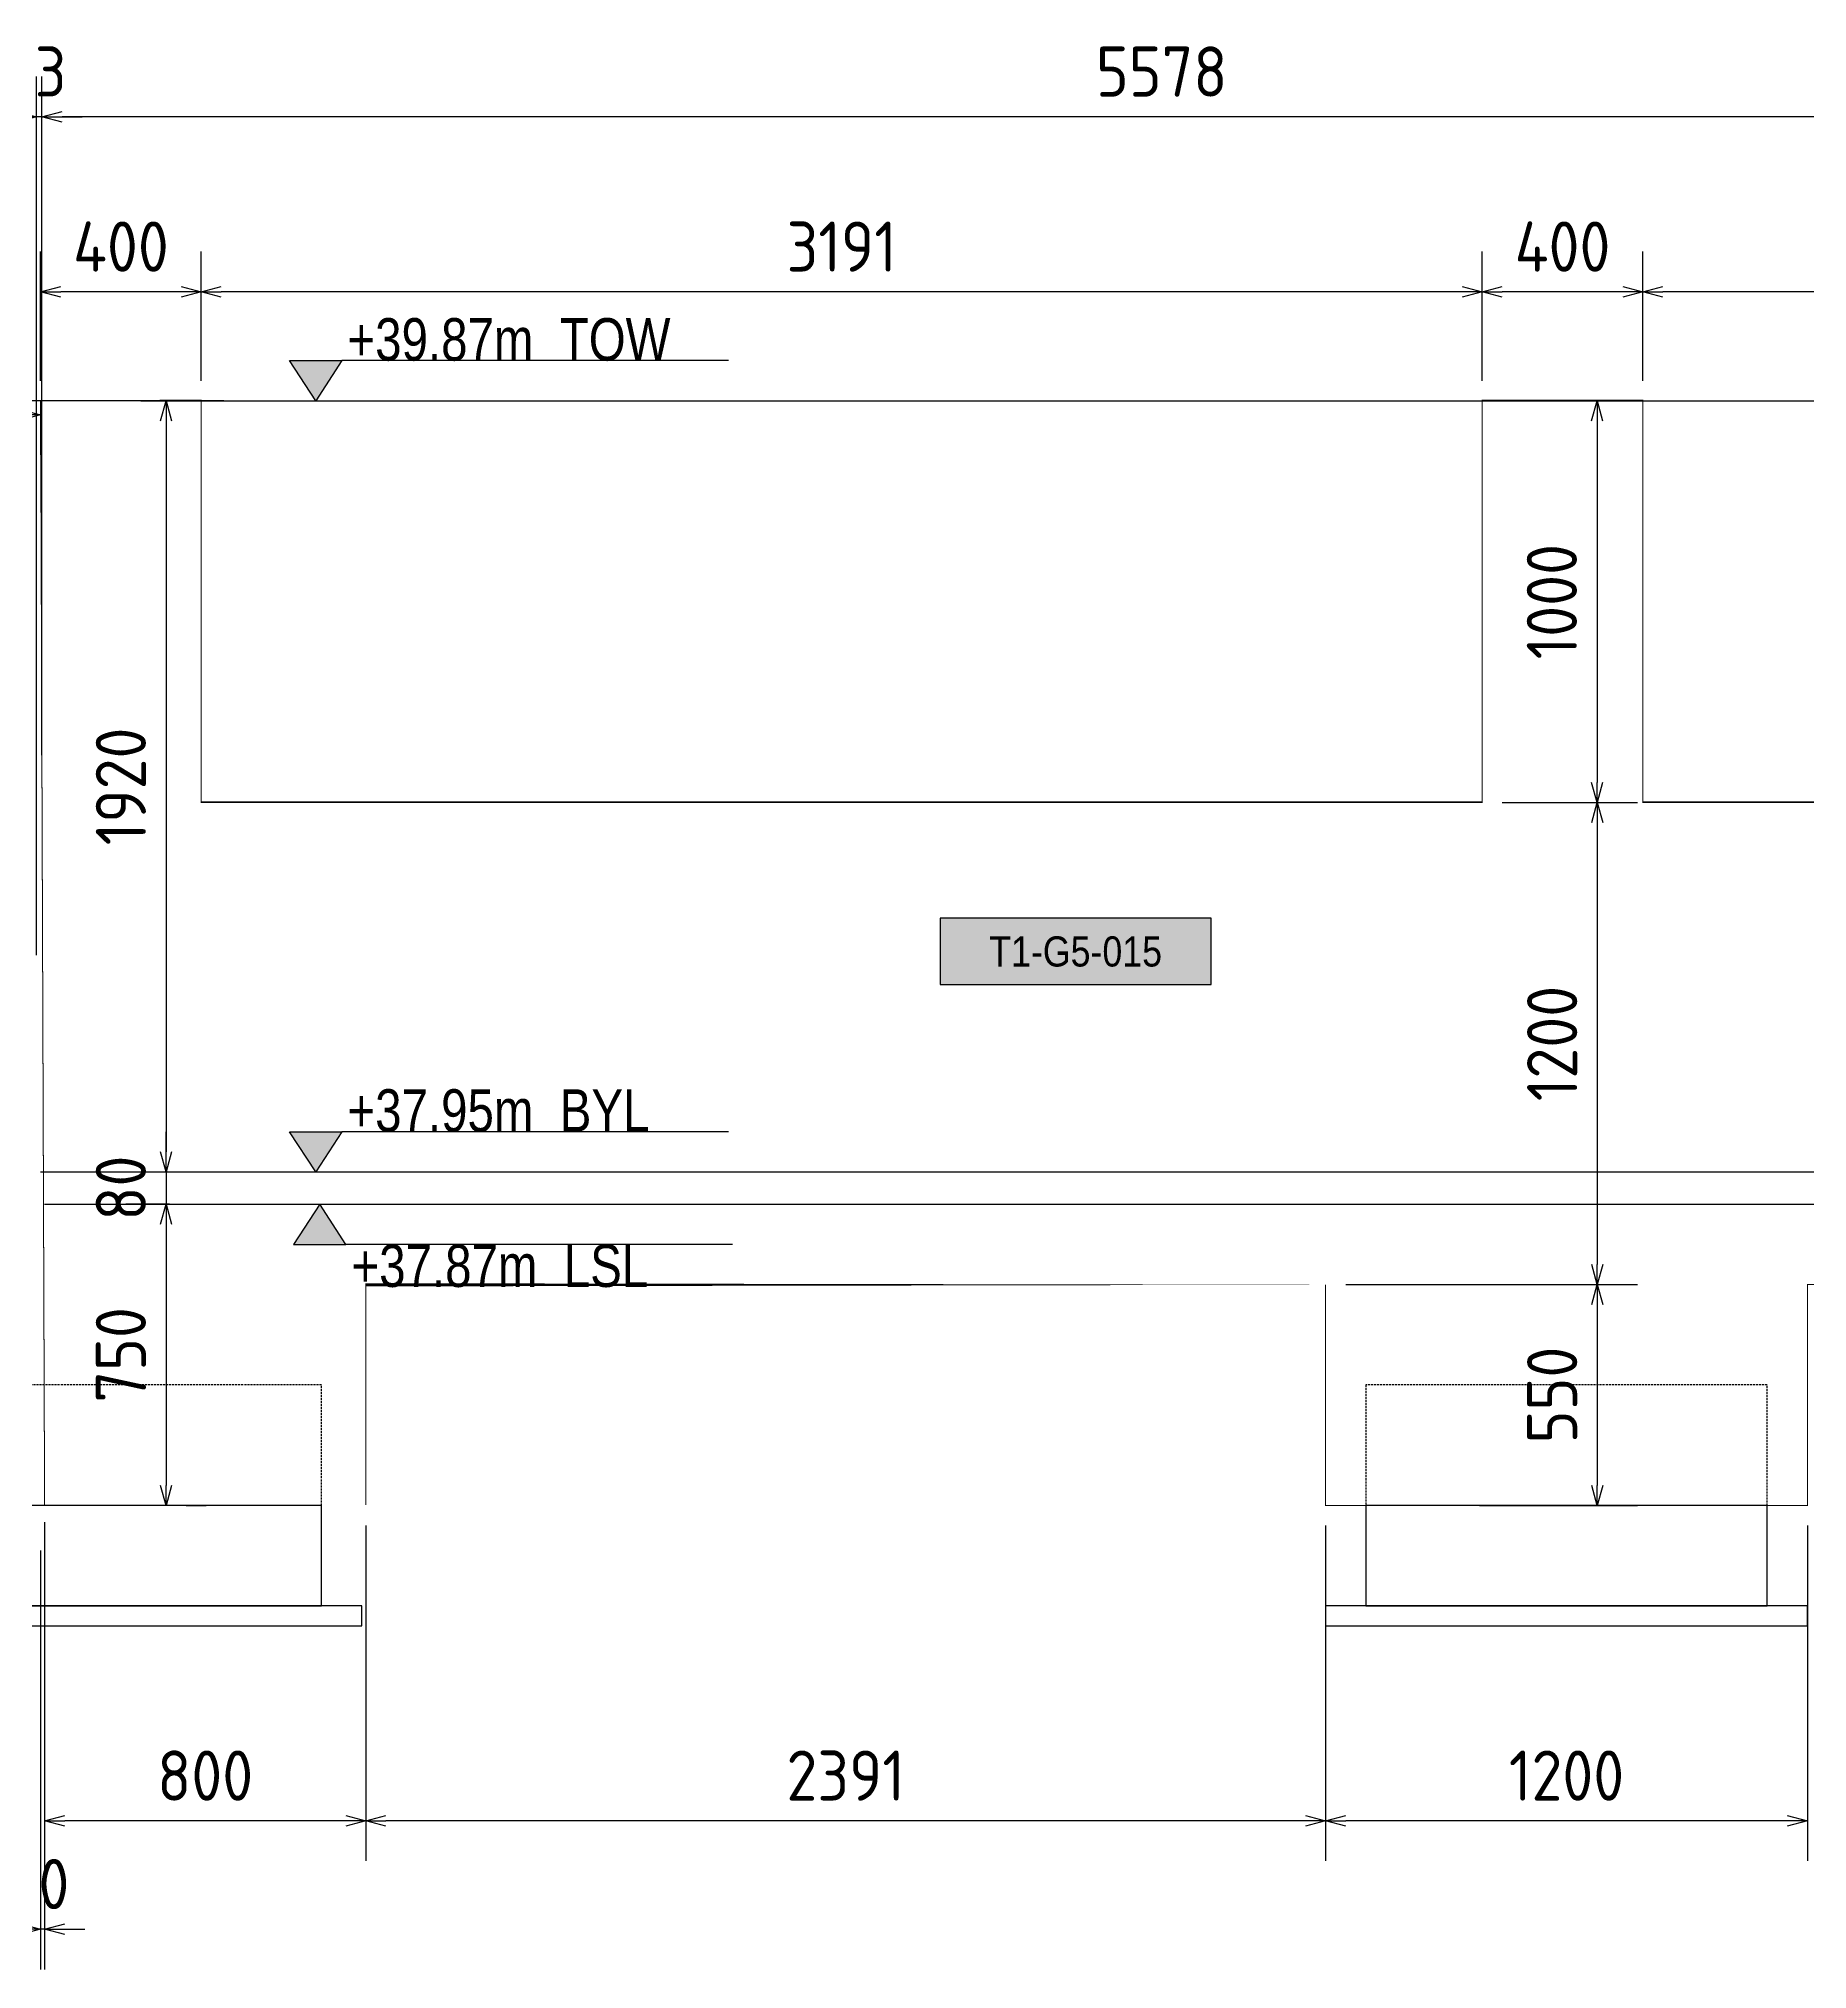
# Model space of a CAD drawing. Header units: centimetres. Extents: x -6122352 to 4157695, y -1694241 to 1947892.
# Drawn here: x 3347518 to 3351924, y 30435 to 35243 of the extents above; entities that cross this region are included whole.
import ezdxf
from ezdxf.enums import TextEntityAlignment as Align

# ---------------------------------------------------------------- set-up
doc = ezdxf.new("R2010")
doc.units = ezdxf.units.CM
doc.header["$MEASUREMENT"] = 0
doc.header["$PDMODE"] = 66
doc.header["$PDSIZE"] = 100
doc.linetypes.add('23585-XR-AR-END-SETTING OUT PLAN$0$HIDDEN', pattern=[0.375, 0.25, -0.125])
doc.linetypes.add('DASHED2', pattern=[0.375, 0.25, -0.125])
for name, color, linetype in [('0-T1-NEW', 7, 'Continuous'), ('00-MI-DIM', 7, 'Continuous'), ('@MI-TYPE-01', 30, 'Continuous'), ('@MI-TYPE-02', 6, 'Continuous'), ('JML-Dimension', 1, 'Continuous'), ('PANEL-TAGS', 7, 'Continuous'), ('SECTION', 130, 'Continuous')]:
    doc.layers.add(name, color=color, linetype=linetype)
doc.styles.add('PANELTAG_STYLE', font='arial.ttf')
doc.styles.add('Schueco-BEMSTIL', font='isocpeur.ttf', dxfattribs={"width": 0.9})
doc.styles.add('txt-Pisa-std', font='arial.ttf', dxfattribs={"width": 0.8})
doc.dimstyles.new('MI- JWC-TXT-2.5 MM', dxfattribs={"dimscale": 1.5, "dimtxt": 2.5, "dimasz": 1, "dimexe": 2, "dimexo": 1, "dimgap": 1, "dimtad": 1, "dimdec": 0, "dimdsep": 46, "dimtxsty": 'Schueco-BEMSTIL', "dimblk": 'OPEN30', "dimcen": 0, "dimdle": 2, "dimclrd": 140, "dimclre": 8, "dimclrt": 40, "dimadec": 0, "dimazin": 2, "dimtfac": 1, "dimtdec": 0, "dimtix": 1, "dimtmove": 2, "dimatfit": 3, "dimldrblk": 'OPEN', "dimfxl": 2, "dimlwd": -1, "dimlwe": -1, "dimarcsym": 0})

# ---------------------------------------------------------------- blocks, each defined once
blk = doc.blocks.new('_Open30')
at = {"color": 0, "linetype": 'ByBlock', "lineweight": -2}
for p, q in [((-1, 0.26794919), (0, 0)), ((0, 0), (-1, -0.26794919)), ((0, 0), (-1, 0))]:
    blk.add_line(p, q, dxfattribs=at)
blk = doc.blocks.new('*D2716')
at = {"layer": '00-MI-DIM', "color": 8, "transparency": 16777216}
for p, q in [((3351513.931371414, 34390.94210482988), (3351513.931371414, 34712.5677572122)), ((3354705.336431882, 34390.94210773789), (3354705.336431882, 34712.5677572122))]:
    blk.add_line(p, q, dxfattribs=at)
at = {"layer": '00-MI-DIM', "color": 140, "transparency": 16777216}
blk.add_line((3354655.336431882, 34612.5677572122), (3351563.931371414, 34612.5677572122), dxfattribs=at)
at = {"layer": 'Defpoints', "color": 0, "transparency": 16777216}
for p in [(3351513.931371414, 34612.5677572122), (3351513.931371414, 34340.94210482988), (3354705.336431882, 34340.94210773789)]:
    blk.add_point(p, dxfattribs=at)
at = {"layer": '00-MI-DIM', "color": 140, "transparency": 16777216, "xscale": 50, "yscale": 50, "zscale": 50, "rotation": 180}
blk.add_blockref('_Open30', (3351513.931371414, 34612.5677572122), dxfattribs=at)
at = {"layer": '00-MI-DIM', "color": 140, "transparency": 16777216, "xscale": 50, "yscale": 50, "zscale": 50}
blk.add_blockref('_Open30', (3354705.336431882, 34612.5677572122), dxfattribs=at)
at = {"layer": '00-MI-DIM', "color": 40, "transparency": 16777216, "insert": (3353109.633901648, 34725.0677572122), "char_height": 125, "attachment_point": 5, "style": 'Schueco-BEMSTIL'}
blk.add_mtext('3191', dxfattribs=at)
blk = doc.blocks.new('_Open')
at = {"color": 0, "linetype": 'ByBlock', "lineweight": -2}
for p, q in [((-1, 0.1666666666666667), (0, 0)), ((-1, -0.1666666666666667), (0, 0)), ((0, 0), (-1, 0))]:
    blk.add_line(p, q, dxfattribs=at)
blk = doc.blocks.new('*D2717')
at = {"layer": '00-MI-DIM', "color": 8, "transparency": 16777216}
for p, q in [((3351113.931371425, 34390.94210478047), (3351113.931371425, 34712.5677572122)), ((3351513.931371414, 34390.94210482988), (3351513.931371414, 34712.5677572122))]:
    blk.add_line(p, q, dxfattribs=at)
at = {"layer": '00-MI-DIM', "color": 140, "transparency": 16777216}
blk.add_line((3351463.931371414, 34612.5677572122), (3351163.931371425, 34612.5677572122), dxfattribs=at)
at = {"layer": 'Defpoints', "color": 0, "transparency": 16777216}
for p in [(3351113.931371425, 34612.5677572122), (3351113.931371425, 34340.94210478047), (3351513.931371414, 34340.94210482988)]:
    blk.add_point(p, dxfattribs=at)
at = {"layer": '00-MI-DIM', "color": 140, "transparency": 16777216, "xscale": 50, "yscale": 50, "zscale": 50, "rotation": 180}
blk.add_blockref('_Open30', (3351113.931371425, 34612.5677572122), dxfattribs=at)
at = {"layer": '00-MI-DIM', "color": 140, "transparency": 16777216, "xscale": 50, "yscale": 50, "zscale": 50}
blk.add_blockref('_Open30', (3351513.931371414, 34612.5677572122), dxfattribs=at)
at = {"layer": '00-MI-DIM', "color": 40, "transparency": 16777216, "insert": (3351313.93137142, 34725.0677572122), "char_height": 125, "attachment_point": 5, "style": 'Schueco-BEMSTIL'}
blk.add_mtext('400', dxfattribs=at)
blk = doc.blocks.new('*D2718')
at = {"layer": '00-MI-DIM', "color": 8, "transparency": 16777216}
for p, q in [((3347922.897411401, 34390.94210478047), (3347922.897411401, 34712.5677572122)), ((3351113.931371425, 34390.94210478047), (3351113.931371425, 34712.5677572122))]:
    blk.add_line(p, q, dxfattribs=at)
at = {"layer": '00-MI-DIM', "color": 140, "transparency": 16777216}
blk.add_line((3351063.931371425, 34612.5677572122), (3347972.897411401, 34612.5677572122), dxfattribs=at)
at = {"layer": 'Defpoints', "color": 0, "transparency": 16777216}
for p in [(3347922.897411401, 34612.5677572122), (3347922.897411401, 34340.94210478047), (3351113.931371425, 34340.94210478047)]:
    blk.add_point(p, dxfattribs=at)
at = {"layer": '00-MI-DIM', "color": 140, "transparency": 16777216, "xscale": 50, "yscale": 50, "zscale": 50, "rotation": 180}
blk.add_blockref('_Open30', (3347922.897411401, 34612.5677572122), dxfattribs=at)
at = {"layer": '00-MI-DIM', "color": 140, "transparency": 16777216, "xscale": 50, "yscale": 50, "zscale": 50}
blk.add_blockref('_Open30', (3351113.931371425, 34612.5677572122), dxfattribs=at)
at = {"layer": '00-MI-DIM', "color": 40, "transparency": 16777216, "insert": (3349518.414391413, 34725.0677572122), "char_height": 125, "attachment_point": 5, "style": 'Schueco-BEMSTIL'}
blk.add_mtext('3191', dxfattribs=at)
blk = doc.blocks.new('*D2719')
at = {"layer": '00-MI-DIM', "color": 8, "transparency": 16777216}
for p, q in [((3347522.897411326, 34390.94210428092), (3347522.897411326, 34712.5677572122)), ((3347922.897411401, 34390.94210478047), (3347922.897411401, 34712.5677572122))]:
    blk.add_line(p, q, dxfattribs=at)
at = {"layer": '00-MI-DIM', "color": 140, "transparency": 16777216}
blk.add_line((3347872.897411401, 34612.5677572122), (3347572.897411326, 34612.5677572122), dxfattribs=at)
at = {"layer": 'Defpoints', "color": 0, "transparency": 16777216}
for p in [(3347522.897411326, 34612.5677572122), (3347522.897411326, 34340.94210428092), (3347922.897411401, 34340.94210478047)]:
    blk.add_point(p, dxfattribs=at)
at = {"layer": '00-MI-DIM', "color": 140, "transparency": 16777216, "xscale": 50, "yscale": 50, "zscale": 50, "rotation": 180}
blk.add_blockref('_Open30', (3347522.897411326, 34612.5677572122), dxfattribs=at)
at = {"layer": '00-MI-DIM', "color": 140, "transparency": 16777216, "xscale": 50, "yscale": 50, "zscale": 50}
blk.add_blockref('_Open30', (3347922.897411401, 34612.5677572122), dxfattribs=at)
at = {"layer": '00-MI-DIM', "color": 40, "transparency": 16777216, "insert": (3347722.897411364, 34725.0677572122), "char_height": 125, "attachment_point": 5, "style": 'Schueco-BEMSTIL'}
blk.add_mtext('400', dxfattribs=at)
blk = doc.blocks.new('*D2720')
at = {"layer": '00-MI-DIM', "color": 8, "transparency": 16777216}
for p, q in [((3344331.773294657, 33960.94210921971), (3344331.773294657, 34406.44404300235)), ((3347522.897411326, 34290.94210428092), (3347522.897411326, 34206.44404300235))]:
    blk.add_line(p, q, dxfattribs=at)
at = {"layer": '00-MI-DIM', "color": 140, "transparency": 16777216}
blk.add_line((3347472.897411326, 34306.44404300235), (3344381.773294657, 34306.44404300235), dxfattribs=at)
at = {"layer": 'Defpoints', "color": 0, "transparency": 16777216}
for p in [(3347522.897411326, 34340.94210428092), (3344331.773294657, 34306.44404300235), (3344331.773294657, 33910.94210921971)]:
    blk.add_point(p, dxfattribs=at)
at = {"layer": '00-MI-DIM', "color": 140, "transparency": 16777216, "xscale": 50, "yscale": 50, "zscale": 50, "rotation": 180}
blk.add_blockref('_Open30', (3344331.773294657, 34306.44404300235), dxfattribs=at)
at = {"layer": '00-MI-DIM', "color": 140, "transparency": 16777216, "xscale": 50, "yscale": 50, "zscale": 50}
blk.add_blockref('_Open30', (3347522.897411326, 34306.44404300235), dxfattribs=at)
at = {"layer": '00-MI-DIM', "color": 40, "transparency": 16777216, "insert": (3345944.835352855, 34418.94404300235), "char_height": 125, "attachment_point": 5, "style": 'Schueco-BEMSTIL'}
blk.add_mtext('3191', dxfattribs=at)
blk = doc.blocks.new('*D2694')
at = {"layer": '00-MI-DIM', "color": 8, "transparency": 16777216}
for p, q in [((3347526.2794832, 33458.75470939372), (3347526.2794832, 35148.41400894895)), ((3353104.633901571, 33390.94210513512), (3353104.633901571, 35148.41400894895))]:
    blk.add_line(p, q, dxfattribs=at)
at = {"layer": '00-MI-DIM', "color": 140, "transparency": 16777216}
blk.add_line((3353054.633901571, 35048.41400894895), (3347576.2794832, 35048.41400894895), dxfattribs=at)
at = {"layer": 'Defpoints', "color": 0, "transparency": 16777216}
for p in [(3347526.2794832, 35048.41400894895), (3347526.2794832, 33408.75470939372), (3353104.633901571, 33340.94210513512)]:
    blk.add_point(p, dxfattribs=at)
at = {"layer": '00-MI-DIM', "color": 140, "transparency": 16777216, "xscale": 50, "yscale": 50, "zscale": 50, "rotation": 180}
blk.add_blockref('_Open30', (3347526.2794832, 35048.41400894895), dxfattribs=at)
at = {"layer": '00-MI-DIM', "color": 140, "transparency": 16777216, "xscale": 50, "yscale": 50, "zscale": 50}
blk.add_blockref('_Open30', (3353104.633901571, 35048.41400894895), dxfattribs=at)
at = {"layer": '00-MI-DIM', "color": 40, "transparency": 16777216, "insert": (3350315.456692386, 35160.91400894895), "char_height": 125, "attachment_point": 5, "style": 'Schueco-BEMSTIL'}
blk.add_mtext('5578', dxfattribs=at)
blk = doc.blocks.new('*D2695')
at = {"layer": '00-MI-DIM', "color": 8, "transparency": 16777216}
for p, q in [((3347512.897411644, 32960.94210982245), (3347512.897411644, 35148.41400894802)), ((3347526.2794832, 33458.75470939372), (3347526.2794832, 35148.41400894802))]:
    blk.add_line(p, q, dxfattribs=at)
at = {"layer": '00-MI-DIM', "color": 140, "transparency": 16777216}
for p, q in [((3347462.897411644, 35048.41400894802), (3347412.897411644, 35048.41400894802)), ((3347526.2794832, 35048.41400894802), (3347512.897411644, 35048.41400894802)), ((3347576.2794832, 35048.41400894802), (3347626.2794832, 35048.41400894802))]:
    blk.add_line(p, q, dxfattribs=at)
at = {"layer": 'Defpoints', "color": 0, "transparency": 16777216}
for p in [(3347512.897411644, 35048.41400894802), (3347526.2794832, 33408.75470939372), (3347512.897411644, 32910.94210982245)]:
    blk.add_point(p, dxfattribs=at)
at = {"layer": '00-MI-DIM', "color": 140, "transparency": 16777216, "xscale": 50, "yscale": 50, "zscale": 50}
blk.add_blockref('_Open30', (3347512.897411644, 35048.41400894802), dxfattribs=at)
at = {"layer": '00-MI-DIM', "color": 140, "transparency": 16777216, "xscale": 50, "yscale": 50, "zscale": 50, "rotation": 180}
blk.add_blockref('_Open30', (3347526.2794832, 35048.41400894802), dxfattribs=at)
at = {"layer": '00-MI-DIM', "color": 40, "transparency": 16777216, "insert": (3347519.588447422, 35160.91400894802), "char_height": 125, "attachment_point": 5, "style": 'Schueco-BEMSTIL'}
blk.add_mtext('13', dxfattribs=at)
blk = doc.blocks.new('*D2735')
at = {"layer": '00-MI-DIM', "color": 8, "transparency": 16777216}
for p, q in [((3350723.909784551, 31540.63065382599), (3350723.909784551, 30705.44262883194)), ((3351923.909784548, 31540.63065382599), (3351923.909784548, 30705.44262883194))]:
    blk.add_line(p, q, dxfattribs=at)
at = {"layer": '00-MI-DIM', "color": 140, "transparency": 16777216}
blk.add_line((3351873.909784548, 30805.44262883194), (3350773.909784551, 30805.44262883194), dxfattribs=at)
at = {"layer": 'Defpoints', "color": 0, "transparency": 16777216}
for p in [(3350723.909784551, 31590.63065382599), (3351923.909784548, 31590.63065382599), (3350723.909784551, 30805.44262883194)]:
    blk.add_point(p, dxfattribs=at)
at = {"layer": '00-MI-DIM', "color": 140, "transparency": 16777216, "xscale": 50, "yscale": 50, "zscale": 50, "rotation": 180}
blk.add_blockref('_Open30', (3350723.909784551, 30805.44262883194), dxfattribs=at)
at = {"layer": '00-MI-DIM', "color": 140, "transparency": 16777216, "xscale": 50, "yscale": 50, "zscale": 50}
blk.add_blockref('_Open30', (3351923.909784548, 30805.44262883194), dxfattribs=at)
at = {"layer": '00-MI-DIM', "color": 40, "transparency": 16777216, "insert": (3351323.909784549, 30917.94262883194), "char_height": 125, "attachment_point": 5, "style": 'Schueco-BEMSTIL'}
blk.add_mtext('1200', dxfattribs=at)
blk = doc.blocks.new('*D2736')
at = {"layer": '00-MI-DIM', "color": 8, "transparency": 16777216}
for p, q in [((3348332.875824475, 31540.63065382599), (3348332.875824475, 30705.44262883194)), ((3350723.909784551, 31540.63065382599), (3350723.909784551, 30705.44262883194))]:
    blk.add_line(p, q, dxfattribs=at)
at = {"layer": '00-MI-DIM', "color": 140, "transparency": 16777216}
blk.add_line((3350673.909784551, 30805.44262883194), (3348382.875824475, 30805.44262883194), dxfattribs=at)
at = {"layer": 'Defpoints', "color": 0, "transparency": 16777216}
for p in [(3348332.875824475, 31590.63065382599), (3350723.909784551, 31590.63065382599), (3348332.875824475, 30805.44262883194)]:
    blk.add_point(p, dxfattribs=at)
at = {"layer": '00-MI-DIM', "color": 140, "transparency": 16777216, "xscale": 50, "yscale": 50, "zscale": 50, "rotation": 180}
blk.add_blockref('_Open30', (3348332.875824475, 30805.44262883194), dxfattribs=at)
at = {"layer": '00-MI-DIM', "color": 140, "transparency": 16777216, "xscale": 50, "yscale": 50, "zscale": 50}
blk.add_blockref('_Open30', (3350723.909784551, 30805.44262883194), dxfattribs=at)
at = {"layer": '00-MI-DIM', "color": 40, "transparency": 16777216, "insert": (3349528.392804513, 30917.94262883194), "char_height": 125, "attachment_point": 5, "style": 'Schueco-BEMSTIL'}
blk.add_mtext('2391', dxfattribs=at)
blk = doc.blocks.new('*D2737')
at = {"layer": '00-MI-DIM', "color": 8, "transparency": 16777216}
for p, q in [((3347532.875824519, 31548.63064888432), (3347532.875824519, 30705.44262883194)), ((3348332.875824475, 31540.63065382599), (3348332.875824475, 30705.44262883194))]:
    blk.add_line(p, q, dxfattribs=at)
at = {"layer": '00-MI-DIM', "color": 140, "transparency": 16777216}
blk.add_line((3348282.875824475, 30805.44262883194), (3347582.875824519, 30805.44262883194), dxfattribs=at)
at = {"layer": 'Defpoints', "color": 0, "transparency": 16777216}
for p in [(3347532.875824519, 31598.63064888432), (3348332.875824475, 31590.63065382599), (3347532.875824519, 30805.44262883194)]:
    blk.add_point(p, dxfattribs=at)
at = {"layer": '00-MI-DIM', "color": 140, "transparency": 16777216, "xscale": 50, "yscale": 50, "zscale": 50, "rotation": 180}
blk.add_blockref('_Open30', (3347532.875824519, 30805.44262883194), dxfattribs=at)
at = {"layer": '00-MI-DIM', "color": 140, "transparency": 16777216, "xscale": 50, "yscale": 50, "zscale": 50}
blk.add_blockref('_Open30', (3348332.875824475, 30805.44262883194), dxfattribs=at)
at = {"layer": '00-MI-DIM', "color": 40, "transparency": 16777216, "insert": (3347932.875824497, 30917.94262883194), "char_height": 125, "attachment_point": 5, "style": 'Schueco-BEMSTIL'}
blk.add_mtext('800', dxfattribs=at)
blk = doc.blocks.new('*D2738')
at = {"layer": '00-MI-DIM', "color": 8, "transparency": 16777216}
for p, q in [((3347522.875824671, 31478.63065137485), (3347522.875824671, 30435.44262883194)), ((3347532.875824519, 31268.63065223939), (3347532.875824519, 30435.44262883194))]:
    blk.add_line(p, q, dxfattribs=at)
at = {"layer": '00-MI-DIM', "color": 140, "transparency": 16777216}
for p, q in [((3347472.875824671, 30535.44262883194), (3347422.875824671, 30535.44262883194)), ((3347532.875824519, 30535.44262883194), (3347522.875824671, 30535.44262883194)), ((3347582.875824519, 30535.44262883194), (3347632.875824519, 30535.44262883194))]:
    blk.add_line(p, q, dxfattribs=at)
at = {"layer": 'Defpoints', "color": 0, "transparency": 16777216}
for p in [(3347522.875824671, 31528.63065137485), (3347532.875824519, 31318.63065223939), (3347522.875824671, 30535.44262883194)]:
    blk.add_point(p, dxfattribs=at)
at = {"layer": '00-MI-DIM', "color": 140, "transparency": 16777216, "xscale": 50, "yscale": 50, "zscale": 50}
blk.add_blockref('_Open30', (3347522.875824671, 30535.44262883194), dxfattribs=at)
at = {"layer": '00-MI-DIM', "color": 140, "transparency": 16777216, "xscale": 50, "yscale": 50, "zscale": 50, "rotation": 180}
blk.add_blockref('_Open30', (3347532.875824519, 30535.44262883194), dxfattribs=at)
at = {"layer": '00-MI-DIM', "color": 40, "transparency": 16777216, "insert": (3347527.875824595, 30647.94262883194), "char_height": 125, "attachment_point": 5, "style": 'Schueco-BEMSTIL'}
blk.add_mtext('10', dxfattribs=at)
blk = doc.blocks.new('*D2678')
at = {"layer": '00-MI-DIM', "color": 8, "transparency": 16777216}
for p, q in [((3351280.006693186, 34340.94210479482), (3351499.915176195, 34340.94210479482)), ((3351163.931371546, 33340.94210475818), (3351499.915176195, 33340.94210475818))]:
    blk.add_line(p, q, dxfattribs=at)
at = {"layer": '00-MI-DIM', "color": 140, "transparency": 16777216}
blk.add_line((3351399.915176195, 34290.94210479482), (3351399.915176195, 33390.94210475818), dxfattribs=at)
at = {"layer": 'Defpoints', "color": 0, "transparency": 16777216}
for p in [(3351230.006693186, 34340.94210479482), (3351113.931371546, 33340.94210475818), (3351399.915176195, 33340.94210475818)]:
    blk.add_point(p, dxfattribs=at)
at = {"layer": '00-MI-DIM', "color": 140, "transparency": 16777216, "xscale": 50, "yscale": 50, "zscale": 50}
for p, rotation in [((3351399.915176195, 34340.94210479482), 90), ((3351399.915176195, 33340.94210475818), 270)]:
    blk.add_blockref('_Open30', p, dxfattribs=dict(at, rotation=rotation))
at = {"layer": '00-MI-DIM', "color": 40, "transparency": 16777216, "insert": (3351287.415176194, 33840.94210477555), "char_height": 125, "attachment_point": 5, "rotation": 90, "style": 'Schueco-BEMSTIL'}
blk.add_mtext('1000', dxfattribs=at)
blk = doc.blocks.new('*D2679')
at = {"layer": '00-MI-DIM', "color": 8, "transparency": 16777216}
for p, q in [((3351163.931371546, 33340.94210475818), (3351500.583603093, 33340.94210475818)), ((3350773.909784478, 32140.630653826), (3351500.583603093, 32140.630653826))]:
    blk.add_line(p, q, dxfattribs=at)
at = {"layer": '00-MI-DIM', "color": 140, "transparency": 16777216}
blk.add_line((3351400.583603093, 33290.94210475818), (3351400.583603093, 32190.630653826), dxfattribs=at)
at = {"layer": 'Defpoints', "color": 0, "transparency": 16777216}
for p in [(3351113.931371546, 33340.94210475818), (3350723.909784478, 32140.630653826), (3351400.583603093, 32140.630653826)]:
    blk.add_point(p, dxfattribs=at)
at = {"layer": '00-MI-DIM', "color": 140, "transparency": 16777216, "xscale": 50, "yscale": 50, "zscale": 50}
for p, rotation in [((3351400.583603093, 33340.94210475818), 90), ((3351400.583603093, 32140.630653826), 270)]:
    blk.add_blockref('_Open30', p, dxfattribs=dict(at, rotation=rotation))
at = {"layer": '00-MI-DIM', "color": 40, "transparency": 16777216, "insert": (3351288.083603092, 32740.78637929114), "char_height": 125, "attachment_point": 5, "rotation": 90, "style": 'Schueco-BEMSTIL'}
blk.add_mtext('1200', dxfattribs=at)
blk = doc.blocks.new('*D2680')
at = {"layer": '00-MI-DIM', "color": 8, "transparency": 16777216}
for p, q in [((3350773.909784478, 32140.630653826), (3351500.583603095, 32140.630653826)), ((3351106.788298673, 31590.630653826), (3351500.583603095, 31590.630653826))]:
    blk.add_line(p, q, dxfattribs=at)
at = {"layer": '00-MI-DIM', "color": 140, "transparency": 16777216}
blk.add_line((3351400.583603095, 32090.630653826), (3351400.583603095, 31640.630653826), dxfattribs=at)
at = {"layer": 'Defpoints', "color": 0, "transparency": 16777216}
for p in [(3350723.909784478, 32140.630653826), (3351056.788298673, 31590.630653826), (3351400.583603095, 31590.630653826)]:
    blk.add_point(p, dxfattribs=at)
at = {"layer": '00-MI-DIM', "color": 140, "transparency": 16777216, "xscale": 50, "yscale": 50, "zscale": 50}
for p, rotation in [((3351400.583603095, 32140.630653826), 90), ((3351400.583603095, 31590.630653826), 270)]:
    blk.add_blockref('_Open30', p, dxfattribs=dict(at, rotation=rotation))
at = {"layer": '00-MI-DIM', "color": 40, "transparency": 16777216, "insert": (3351288.083603094, 31865.63065382505), "char_height": 125, "attachment_point": 5, "rotation": 90, "style": 'Schueco-BEMSTIL'}
blk.add_mtext('550', dxfattribs=at)
blk = doc.blocks.new('T1-FOOTING ELEVATION')
at = {"color": 9}
blk.add_lwpolyline([(-600, -250), (600, -250), (600, -300), (-600, -300)], close=True, dxfattribs=at)
at = {"layer": '@MI-TYPE-01', "color": 114, "linetype": '23585-XR-AR-END-SETTING OUT PLAN$0$HIDDEN', "ltscale": 20, "true_color": 0x139b48}
blk.add_lwpolyline([(-500, 0), (-500, 300), (500, 300), (500, 0)], dxfattribs=at)
at = {"layer": '@MI-TYPE-01', "color": 114, "true_color": 0x139b48}
blk.add_lwpolyline([(-500, 0), (500, 0), (500, -250), (-500, -250)], close=True, dxfattribs=at)
blk = doc.blocks.new('*U1106')
at = {"layer": 'JML-Dimension'}
h = blk.add_hatch(color=10, dxfattribs=at)
h.dxf.hatch_style = 1
h.paths.add_polyline_path([(0, 0), (-1.536000000000001, 2.370060967168342), (1.536000000000001, 2.370060967168342)])
blk.add_line((24.30826820831656, 2.370060967168342), (1.536000000000001, 2.370060967168342), dxfattribs=at)
blk.add_lwpolyline([(0, 0), (-1.536000000000001, 2.370060967168342), (1.536000000000001, 2.370060967168342), (0, 0)], dxfattribs=at)
at = {"color": 5, "style": 'txt-Pisa-std', "width": 0.8}
blk.add_attdef('+0.0', text='', height=2.5, dxfattribs=at).set_placement((1.870588582061714, 2.370060967168342), align=Align.BOTTOM_LEFT)
blk = doc.blocks.new('*D2747')
at = {"layer": '@MI-TYPE-02', "color": 8, "transparency": 16777216}
for p, q in [((3347979.411309849, 34340.94210921972), (3346943.666373919, 34340.94210921972)), ((3347300.818784026, 33910.94210921972), (3346943.666373919, 33910.94210921972))]:
    blk.add_line(p, q, dxfattribs=at)
at = {"layer": '@MI-TYPE-02', "color": 140, "transparency": 16777216}
blk.add_line((3347043.666373919, 33960.94210921972), (3347043.666373919, 34290.94210921972), dxfattribs=at)
at = {"layer": 'Defpoints', "color": 0, "transparency": 16777216}
for p in [(3347043.666373919, 34340.94210921972), (3348029.411309849, 34340.94210921972), (3347350.818784026, 33910.94210921972)]:
    blk.add_point(p, dxfattribs=at)
at = {"layer": '@MI-TYPE-02', "color": 140, "transparency": 16777216, "xscale": 50, "yscale": 50, "zscale": 50}
for p, rotation in [((3347043.666373919, 34340.94210921972), 90), ((3347043.666373919, 33910.94210921972), 270)]:
    blk.add_blockref('_Open30', p, dxfattribs=dict(at, rotation=rotation))
at = {"layer": '@MI-TYPE-02', "color": 40, "transparency": 16777216, "insert": (3346931.166373918, 34125.94210921877), "char_height": 125, "attachment_point": 5, "rotation": 90, "style": 'Schueco-BEMSTIL'}
blk.add_mtext('430', dxfattribs=at)
blk = doc.blocks.new('*D2748')
at = {"layer": '@MI-TYPE-02', "color": 8, "transparency": 16777216}
for p, q in [((3347772.897411366, 34340.94210432984), (3347935.352627383, 34340.94210432984)), ((3347772.897411366, 32420.94210921972), (3347935.352627383, 32420.94210921972))]:
    blk.add_line(p, q, dxfattribs=at)
at = {"layer": '@MI-TYPE-02', "color": 140, "transparency": 16777216}
blk.add_line((3347835.352627383, 34290.94210432984), (3347835.352627383, 32470.94210921972), dxfattribs=at)
at = {"layer": 'Defpoints', "color": 0, "transparency": 16777216}
for p in [(3347722.897411366, 34340.94210432984), (3347722.897411366, 32420.94210921972), (3347835.352627383, 32420.94210921972)]:
    blk.add_point(p, dxfattribs=at)
at = {"layer": '@MI-TYPE-02', "color": 140, "transparency": 16777216, "xscale": 50, "yscale": 50, "zscale": 50}
for p, rotation in [((3347835.352627383, 34340.94210432984), 90), ((3347835.352627383, 32420.94210921972), 270)]:
    blk.add_blockref('_Open30', p, dxfattribs=dict(at, rotation=rotation))
at = {"layer": '@MI-TYPE-02', "color": 40, "transparency": 16777216, "insert": (3347722.852627382, 33380.94210677383), "char_height": 125, "attachment_point": 5, "rotation": 90, "style": 'Schueco-BEMSTIL'}
blk.add_mtext('1920', dxfattribs=at)
blk = doc.blocks.new('*D2749')
at = {"layer": '@MI-TYPE-02', "color": 140, "transparency": 16777216}
for p, q in [((3347835.352627385, 32470.94210921972), (3347835.352627385, 32520.94210921972)), ((3347835.352627385, 32420.94210921972), (3347835.352627385, 32340.630653826)), ((3347835.352627385, 32290.630653826), (3347835.352627385, 32240.630653826))]:
    blk.add_line(p, q, dxfattribs=at)
at = {"layer": '@MI-TYPE-02', "color": 8, "transparency": 16777216}
for p, q in [((3347772.897411366, 32420.94210921972), (3347935.352627385, 32420.94210921972)), ((3347843.628412952, 32340.630653826), (3347735.352627385, 32340.630653826))]:
    blk.add_line(p, q, dxfattribs=at)
at = {"layer": 'Defpoints', "color": 0, "transparency": 16777216}
for p in [(3347722.897411366, 32420.94210921972), (3347835.352627385, 32340.630653826), (3347893.628412952, 32340.630653826)]:
    blk.add_point(p, dxfattribs=at)
at = {"layer": '@MI-TYPE-02', "color": 140, "transparency": 16777216, "xscale": 50, "yscale": 50, "zscale": 50}
for p, rotation in [((3347835.352627385, 32420.94210921972), 270), ((3347835.352627385, 32340.630653826), 90)]:
    blk.add_blockref('_Open30', p, dxfattribs=dict(at, rotation=rotation))
at = {"layer": '@MI-TYPE-02', "color": 40, "transparency": 16777216, "insert": (3347722.852627384, 32380.78638152191), "char_height": 125, "attachment_point": 5, "rotation": 90, "style": 'Schueco-BEMSTIL'}
blk.add_mtext('80', dxfattribs=at)
blk = doc.blocks.new('*D2750')
at = {"layer": '@MI-TYPE-02', "color": 8, "transparency": 16777216}
for p, q in [((3347843.628412952, 32340.630653826), (3347735.352627387, 32340.630653826)), ((3347885.352627383, 31590.630653826), (3347935.352627387, 31590.630653826))]:
    blk.add_line(p, q, dxfattribs=at)
at = {"layer": '@MI-TYPE-02', "color": 140, "transparency": 16777216}
blk.add_line((3347835.352627387, 32290.630653826), (3347835.352627387, 31640.630653826), dxfattribs=at)
at = {"layer": 'Defpoints', "color": 0, "transparency": 16777216}
for p in [(3347893.628412952, 32340.630653826), (3347835.352627383, 31590.630653826), (3347835.352627387, 31590.630653826)]:
    blk.add_point(p, dxfattribs=at)
at = {"layer": '@MI-TYPE-02', "color": 140, "transparency": 16777216, "xscale": 50, "yscale": 50, "zscale": 50}
for p, rotation in [((3347835.352627387, 32340.630653826), 90), ((3347835.352627387, 31590.630653826), 270)]:
    blk.add_blockref('_Open30', p, dxfattribs=dict(at, rotation=rotation))
at = {"layer": '@MI-TYPE-02', "color": 40, "transparency": 16777216, "insert": (3347722.852627386, 31965.63065382505), "char_height": 125, "attachment_point": 5, "rotation": 90, "style": 'Schueco-BEMSTIL'}
blk.add_mtext('750', dxfattribs=at)
blk = doc.blocks.new('PANELTAG')
at = {"layer": 'PANEL-TAGS', "color": 1}
blk.add_lwpolyline([(-13.49999999999989, -3.300000000000182), (13.50000000000011, -3.300000000000182), (13.50000000000011, 3.299999999999727), (-13.49999999999989, 3.299999999999727)], close=True, dxfattribs=at)
at = {"layer": 'PANEL-TAGS', "color": 40, "true_color": 0xffd700}
blk.add_solid([(-13.49999999999989, -3.300000000000182), (13.50000000000011, -3.300000000000182), (-13.49999999999989, 3.299999999999727), (13.50000000000011, 3.299999999999727)], dxfattribs=at)
at = {"layer": 'PANEL-TAGS', "color": 5, "style": 'PANELTAG_STYLE', "width": 0.85}
blk.add_attdef('TAGNO', text='', height=3, dxfattribs=at).set_placement((1.13686837721616e-13, -4.547473508864641e-13), align=Align.MIDDLE)

msp = doc.modelspace()

# ---------------------------------------------------------------- linework, layer by layer
at = {"color": 160, "linetype": 'DASHED2', "ltscale": 5}
for points in [[(3347932.913726456, 34340.94210921971), (3367570.773235866, 34340.94210921971)], [(3347522.897411602, 32420.94210921971), (3367570.773235866, 32420.94210921971)], [(3347532.875824412, 32340.63065382599), (3367580.751648642, 32340.63065382599)]]:
    msp.add_lwpolyline(points, dxfattribs=at)
at = {"layer": '0-T1-NEW', "color": 30, "ltscale": 20, "const_width": 2.5}
msp.add_lwpolyline([(3347532.875824519, 31590.63065382599), (3347522.897411326, 34340.94210428092), (3347922.897411401, 34340.94210437874), (3347922.897411524, 33340.94210436008), (3351113.931371544, 33340.94210475816), (3351113.931371425, 34340.94210478047), (3351513.931371414, 34340.94210482988), (3351513.931371544, 33340.94210485872), (3353104.633901571, 33340.94210513512), (3353114.628320732, 32140.63065395345), (3351923.925790694, 32140.63065369853), (3351923.909784548, 31590.63065382599), (3350723.909784551, 31590.63065382599), (3350723.909784551, 31590.63065382599), (3350723.909784476, 32140.63065382599), (3348332.875824504, 32140.63065351266), (3348332.875824475, 31590.63065382599), (3347532.875824519, 31590.63065382599), (3347532.875824534, 31590.63065413148)], dxfattribs=at)

# ---------------------------------------------------------------- block references
at = {"layer": '@MI-TYPE-01', "color": 30, "xscale": -1}
for p in [(3347722.897411364, 31590.63065382599), (3351323.909784212, 31590.63065382599)]:
    msp.add_blockref('T1-FOOTING ELEVATION', p, dxfattribs=at)
at = {"layer": 'PANEL-TAGS'}
ref = msp.add_blockref('PANELTAG', (3350101.108933511, 32970.0361398682), dxfattribs=dict(at, xscale=25, yscale=25, zscale=25))
ref.add_attrib('TAGNO', 'T1-G5-015', dxfattribs={"color": 5, "height": 75, "style": 'PANELTAG_STYLE', "width": 0.8499999999999999}).set_placement((3350101.108933511, 32970.0361398682), align=Align.MIDDLE_CENTER)
at = {"layer": 'SECTION', "color": 6}
ref = msp.add_blockref('*U1106', (3348208.15790539, 34340.94210921721), dxfattribs=dict(at, xscale=42.30147098076819, yscale=42.30147098076819, zscale=42.30147098076819))
ref.add_attrib('+0.0', '+39.87m  TOW', (3348287.286554048, 34441.19917444108), dxfattribs={"layer": 'JML-Dimension', "color": 5, "height": 105.7536774519205, "style": 'txt-Pisa-std', "width": 0.8})
ref = msp.add_blockref('*U1106', (3348208.15790539, 32420.94210921971), dxfattribs=dict(at, xscale=42.30147098076819, yscale=42.30147098076819, zscale=42.30147098076819))
ref.add_attrib('+0.0', '+37.95m  BYL', (3348287.286554048, 32521.19917444359), dxfattribs={"layer": 'JML-Dimension', "color": 5, "height": 105.7536774519205, "style": 'txt-Pisa-std', "width": 0.8})
ref = msp.add_blockref('*U1106', (3348218.136318165, 32340.63065382849), dxfattribs=dict(at, xscale=-42.30147098076819, yscale=42.30147098076819, zscale=42.30147098076819, rotation=180))
ref.add_attrib('+0.0', '+37.87m  LSL', (3348297.264966824, 32134.69204872258), dxfattribs={"layer": 'JML-Dimension', "color": 5, "height": 105.7536774519205, "style": 'txt-Pisa-std', "width": 0.8})

# ---------------------------------------------------------------- dimensions: what is measured, and where the dimension line sits
at = {"layer": '00-MI-DIM', "color": 30}
for base, p1, p2, picture, middle in [((3347512.897411644, 35048.41400894802), (3347526.2794832, 33408.75470939372), (3347512.897411644, 32910.94210982245), '*D2695', (3347519.588447422, 35048.41400894802)), ((3347526.2794832, 35048.41400894895), (3353104.633901571, 33340.94210513512), (3347526.2794832, 33408.75470939372), '*D2694', (3350315.456692386, 35048.41400894895)), ((3344331.773294657, 34306.44404300235), (3347522.897411326, 34340.94210428092), (3344331.773294657, 33910.94210921971), '*D2720', (3345944.835352855, 34306.44404300235)), ((3347532.875824519, 30805.44262883194), (3348332.875824475, 31590.63065382599), (3347532.875824519, 31598.63064888432), '*D2737', (3347932.875824497, 30805.44262883194)), ((3348332.875824475, 30805.44262883194), (3350723.909784551, 31590.63065382599), (3348332.875824475, 31590.63065382599), '*D2736', (3349528.392804513, 30805.44262883194)), ((3350723.909784551, 30805.44262883194), (3351923.909784548, 31590.63065382599), (3350723.909784551, 31590.63065382599), '*D2735', (3351323.909784549, 30805.44262883194)), ((3347522.875824671, 30535.44262883194), (3347532.875824519, 31318.63065223939), (3347522.875824671, 31528.63065137485), '*D2738', (3347527.875824595, 30535.44262883194))]:
    dim = msp.add_linear_dim(base=base, p1=p1, p2=p2, angle=180, dimstyle='MI- JWC-TXT-2.5 MM', dxfattribs=at)
    dim.commit()
    dim.dimension.update_dxf_attribs({"geometry": picture, "text_midpoint": middle, "dimtype": 160})
for base, p1, p2, picture, middle in [((3347522.897411326, 34612.5677572122), (3347922.897411401, 34340.94210478047), (3347522.897411326, 34340.94210428092), '*D2719', (3347722.897411364, 34725.0677572122)), ((3347922.897411401, 34612.5677572122), (3351113.931371425, 34340.94210478047), (3347922.897411401, 34340.94210478047), '*D2718', (3349518.414391413, 34725.0677572122)), ((3351113.931371425, 34612.5677572122), (3351513.931371414, 34340.94210482988), (3351113.931371425, 34340.94210478047), '*D2717', (3351313.93137142, 34725.0677572122)), ((3351513.931371414, 34612.5677572122), (3354705.336431882, 34340.94210773789), (3351513.931371414, 34340.94210482988), '*D2716', (3353109.633901648, 34725.0677572122))]:
    dim = msp.add_linear_dim(base=base, p1=p1, p2=p2, angle=180, dimstyle='MI- JWC-TXT-2.5 MM', dxfattribs=at)
    dim.commit()
    dim.dimension.update_dxf_attribs({"geometry": picture, "text_midpoint": middle})
at = {"layer": '00-MI-DIM'}
for base, p1, p2, picture, middle in [((3351399.915176195, 33340.94210475818), (3351230.006693184, 34340.94210479481), (3351113.931371544, 33340.94210475816), '*D2678', (3351287.415176194, 33840.94210477555)), ((3351400.583603093, 32140.630653826), (3351113.931371544, 33340.94210475816), (3350723.909784476, 32140.63065382599), '*D2679', (3351288.083603092, 32740.78637929114)), ((3351400.583603095, 31590.630653826), (3350723.909784476, 32140.63065382599), (3351056.788298671, 31590.63065382599), '*D2680', (3351288.083603094, 31865.63065382505))]:
    dim = msp.add_linear_dim(base=base, p1=p1, p2=p2, angle=90, dimstyle='MI- JWC-TXT-2.5 MM', dxfattribs=at)
    dim.commit()
    dim.dimension.update_dxf_attribs({"geometry": picture, "text_midpoint": middle})
at = {"layer": '@MI-TYPE-02', "color": 30}
for base, p1, p2, picture, middle in [((3347043.666373919, 34340.94210921972), (3347350.818784024, 33910.94210921971), (3348029.411309847, 34340.94210921971), '*D2747', (3346931.166373918, 34125.94210921877)), ((3347835.352627383, 32420.94210921972), (3347722.897411364, 34340.94210432983), (3347722.897411364, 32420.94210921971), '*D2748', (3347722.852627382, 33380.94210677383)), ((3347835.352627385, 32340.630653826), (3347722.897411364, 32420.94210921971), (3347893.62841295, 32340.63065382599), '*D2749', (3347722.852627384, 32380.78638152191)), ((3347835.352627387, 31590.630653826), (3347893.62841295, 32340.63065382599), (3347835.352627381, 31590.63065382599), '*D2750', (3347722.852627386, 31965.63065382505))]:
    dim = msp.add_linear_dim(base=base, p1=p1, p2=p2, angle=90, dimstyle='MI- JWC-TXT-2.5 MM', dxfattribs=at)
    dim.commit()
    dim.dimension.update_dxf_attribs({"geometry": picture, "text_midpoint": middle})

doc.saveas('drawing.dxf')
